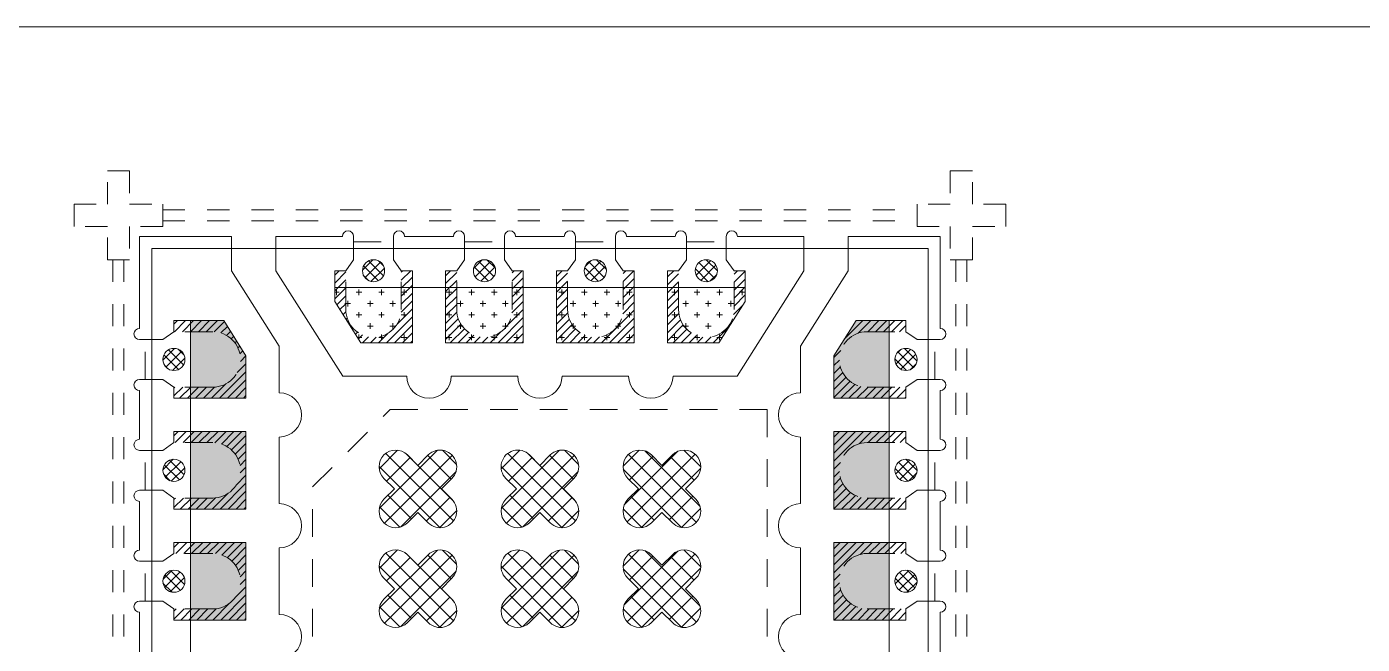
# Model space of a CAD drawing. Header units: millimetres. Extents: x 4471 to 10624, y 832 to 10725.
# Drawn here: x 4741.07 to 4747.09, y 1772.93 to 1775.71 of the extents above; entities that cross this region are included whole.
import ezdxf

# ---------------------------------------------------------------- set-up
doc = ezdxf.new("R2010")
doc.units = ezdxf.units.MM
doc.linetypes.add('HIDDEN', pattern=[0.375, 0.25, -0.125])
for name, color, linetype in [('1', 7, 'Continuous'), ('1D', 4, 'Continuous'), ('BOT', 4, 'Continuous'), ('ETCH', 4, 'Continuous'), ('HALF ETCH ON TOP SIDE', 6, 'Continuous'), ('PKG', 2, 'Continuous'), ('PLATING', 3, 'Continuous')]:
    doc.layers.add(name, color=color, linetype=linetype)
pattern_1 = [(45, (4422.108332, 1757.344871), (-0.0179605122, 0.0179605122), [])]
pattern_2 = [(0, (4422.10833, 1757.34487), (0.0508, 0.0508), [0.0254, -0.0762]), (90, (4422.12103, 1757.33217), (-0.0508, 0.0508), [0.0254, -0.0762])]
pattern_3 = [(45, (-21189.072464, -2534.55335), (-0.0449012806, 0.0449012806), []), (135, (-21189.072464, -2534.55335), (-0.0449012806, -0.0449012806), [])]
pattern_4 = [(45, (-21189.072464, -2535.00335), (-0.0449012806, 0.0449012806), []), (135, (-21189.072464, -2535.00335), (-0.0449012806, -0.0449012806), [])]

msp = doc.modelspace()

# ---------------------------------------------------------------- hatches: boundary and pattern name
at = {"layer": 'ETCH', "lineweight": 0}
h = msp.add_hatch(dxfattribs=at)
h.set_pattern_fill('ANSI31', color=256, scale=0.008, angle=360, style=0)
h.set_pattern_definition(pattern_1)
h.paths.add_polyline_path([(4742.4582, 1774.4744), (4742.4582, 1774.6125), (4742.5082, 1774.6125), (4742.5082, 1774.4375, 1), (4742.7582, 1774.4375), (4742.7582, 1774.6125), (4742.8082, 1774.6125), (4742.8082, 1774.2875), (4742.5765, 1774.2875)])
h.paths.add_polyline_path([(4742.9582, 1774.6125), (4742.9582, 1774.2875), (4743.3082, 1774.2875), (4743.3082, 1774.6125), (4743.2582, 1774.6125), (4743.2582, 1774.4375, -1), (4743.0082, 1774.4375), (4743.0082, 1774.6125)])
h.paths.add_polyline_path([(4743.9582, 1774.6125), (4743.9582, 1774.2875), (4744.1898, 1774.2875), (4744.3082, 1774.4744), (4744.3082, 1774.6125), (4744.2582, 1774.6125), (4744.2582, 1774.4375, -1), (4744.0082, 1774.4375), (4744.0082, 1774.6125)])
h.paths.add_polyline_path([(4743.4582, 1774.6125), (4743.4582, 1774.2875), (4743.8082, 1774.2875), (4743.8082, 1774.6125), (4743.7582, 1774.6125), (4743.7582, 1774.4375, -1), (4743.5082, 1774.4375), (4743.5082, 1774.6125)])
h = msp.add_hatch(dxfattribs=at)
h.set_pattern_fill('ANSI31', color=256, scale=0.008, style=0)
h.set_pattern_definition(pattern_1)
h.paths.add_polyline_path([(4741.7332, 1773.5375), (4742.0582, 1773.5375), (4742.0582, 1773.8875), (4741.7332, 1773.8875), (4741.7332, 1773.8375), (4741.9082, 1773.8375, -1), (4741.9082, 1773.5875), (4741.7332, 1773.5875)])
h.paths.add_polyline_path([(4741.7332, 1773.0375), (4742.0582, 1773.0375), (4742.0582, 1773.3875), (4741.7332, 1773.3875), (4741.7332, 1773.3375), (4741.9082, 1773.3375, -1), (4741.9082, 1773.0875), (4741.7332, 1773.0875)])
h.paths.add_polyline_path([(4741.7332, 1771.5375), (4742.0582, 1771.5375), (4742.0582, 1771.8875), (4741.7332, 1771.8875), (4741.7332, 1771.8375), (4741.9082, 1771.8375, -1), (4741.9082, 1771.5875), (4741.7332, 1771.5875)])
h.paths.add_polyline_path([(4741.7332, 1772.5375), (4742.0582, 1772.5375), (4742.0582, 1772.8875), (4741.7332, 1772.8875), (4741.7332, 1772.8375), (4741.9082, 1772.8375, -1), (4741.9082, 1772.5875), (4741.7332, 1772.5875)])
h.paths.add_polyline_path([(4741.7332, 1771.0375), (4742.0582, 1771.0375), (4742.0582, 1771.3875), (4741.7332, 1771.3875), (4741.7332, 1771.3375), (4741.9082, 1771.3375, -1), (4741.9082, 1771.0875), (4741.7332, 1771.0875)])
h.paths.add_polyline_path([(4741.7332, 1770.5375), (4742.0582, 1770.5375), (4742.0582, 1770.8875), (4741.7332, 1770.8875), (4741.7332, 1770.8375), (4741.9082, 1770.8375, -1), (4741.9082, 1770.5875), (4741.7332, 1770.5875)])
h.paths.add_polyline_path([(4741.7332, 1769.5375), (4742.0582, 1769.5375), (4742.0582, 1769.8875), (4741.7332, 1769.8875), (4741.7332, 1769.8375), (4741.9082, 1769.8375, -1), (4741.9082, 1769.5875), (4741.7332, 1769.5875)])
h.paths.add_polyline_path([(4741.7332, 1774.3875), (4741.7332, 1774.3375), (4741.9082, 1774.3375, -1), (4741.9082, 1774.0875), (4741.7332, 1774.0875), (4741.7332, 1774.0375), (4742.0582, 1774.0375), (4742.0582, 1774.2295), (4741.9581, 1774.3875)])
h.paths.add_polyline_path([(4741.7332, 1772.0375), (4742.0582, 1772.0375), (4742.0582, 1772.3875), (4741.7332, 1772.3875), (4741.7332, 1772.3375), (4741.9082, 1772.3375, -1), (4741.9082, 1772.0875), (4741.7332, 1772.0875)])
h.paths.add_polyline_path([(4741.7332, 1768.8875), (4741.7332, 1768.8375), (4741.9082, 1768.8375, -1), (4741.9082, 1768.5875), (4741.7332, 1768.5875), (4741.7332, 1768.5375), (4742.0582, 1768.5375), (4742.0582, 1768.8875)])
h.paths.add_polyline_path([(4741.7332, 1770.0375), (4742.0582, 1770.0375), (4742.0582, 1770.3875), (4741.7332, 1770.3875), (4741.7332, 1770.3375), (4741.9082, 1770.3375, -1), (4741.9082, 1770.0875), (4741.7332, 1770.0875)])
h.paths.add_polyline_path([(4741.7332, 1769.3875), (4741.7332, 1769.3375), (4741.9082, 1769.3375, -1), (4741.9082, 1769.0875), (4741.7332, 1769.0875), (4741.7332, 1769.0375), (4742.0582, 1769.0375), (4742.0582, 1769.3875)])
h.paths.add_polyline_path([(4741.7332, 1768.0375), (4742.0582, 1768.0375), (4742.0582, 1768.3875), (4741.7332, 1768.3875), (4741.7332, 1768.3375), (4741.9082, 1768.3375, -1), (4741.9082, 1768.0875), (4741.7332, 1768.0875)])
h.paths.add_polyline_path([(4741.7332, 1767.5375), (4742.0582, 1767.5375), (4742.0582, 1767.8875), (4741.7332, 1767.8875), (4741.7332, 1767.8375), (4741.9082, 1767.8375, -1), (4741.9082, 1767.5875), (4741.7332, 1767.5875)])
h.paths.add_polyline_path([(4741.7332, 1766.5375), (4742.0582, 1766.5375), (4742.0582, 1766.8875), (4741.7332, 1766.8875), (4741.7332, 1766.8375), (4741.9082, 1766.8375, -1), (4741.9082, 1766.5875), (4741.7332, 1766.5875)])
h.paths.add_polyline_path([(4741.7332, 1767.0375), (4742.0582, 1767.0375), (4742.0582, 1767.3875), (4741.7332, 1767.3875), (4741.7332, 1767.3375), (4741.9082, 1767.3375, -1), (4741.9082, 1767.0875), (4741.7332, 1767.0875)])
h.paths.add_polyline_path([(4741.9082, 1766.3375, -1), (4741.9082, 1766.0875), (4741.7332, 1766.0875), (4741.7332, 1766.0375), (4741.9581, 1766.0375), (4742.0582, 1766.1955), (4742.0582, 1766.3875), (4741.7332, 1766.3875), (4741.7332, 1766.3375)])
h = msp.add_hatch(dxfattribs=at)
h.set_pattern_fill('ANSI31', color=256, scale=0.008, style=0)
h.set_pattern_definition(pattern_1)
h.paths.add_polyline_path([(4741.7332, 1766.8875), (4742.0582, 1766.8875), (4742.0582, 1766.5375), (4741.7332, 1766.5375), (4741.7332, 1766.5875), (4741.9082, 1766.5875, 1), (4741.9082, 1766.8375), (4741.7332, 1766.8375)])
h.paths.add_polyline_path([(4741.7332, 1767.3875), (4742.0582, 1767.3875), (4742.0582, 1767.0375), (4741.7332, 1767.0375), (4741.7332, 1767.0875), (4741.9082, 1767.0875, 1), (4741.9082, 1767.3375), (4741.7332, 1767.3375)])
h.paths.add_polyline_path([(4741.7332, 1768.8875), (4742.0582, 1768.8875), (4742.0582, 1768.5375), (4741.7332, 1768.5375), (4741.7332, 1768.5875), (4741.9082, 1768.5875, 1), (4741.9082, 1768.8375), (4741.7332, 1768.8375)])
h.paths.add_polyline_path([(4741.7332, 1767.8875), (4742.0582, 1767.8875), (4742.0582, 1767.5375), (4741.7332, 1767.5375), (4741.7332, 1767.5875), (4741.9082, 1767.5875, 1), (4741.9082, 1767.8375), (4741.7332, 1767.8375)])
h.paths.add_polyline_path([(4741.7332, 1769.3875), (4742.0582, 1769.3875), (4742.0582, 1769.0375), (4741.7332, 1769.0375), (4741.7332, 1769.0875), (4741.9082, 1769.0875, 1), (4741.9082, 1769.3375), (4741.7332, 1769.3375)])
h.paths.add_polyline_path([(4741.7332, 1769.8875), (4742.0582, 1769.8875), (4742.0582, 1769.5375), (4741.7332, 1769.5375), (4741.7332, 1769.5875), (4741.9082, 1769.5875, 1), (4741.9082, 1769.8375), (4741.7332, 1769.8375)])
h.paths.add_polyline_path([(4741.7332, 1770.8875), (4742.0582, 1770.8875), (4742.0582, 1770.5375), (4741.7332, 1770.5375), (4741.7332, 1770.5875), (4741.9082, 1770.5875, 1), (4741.9082, 1770.8375), (4741.7332, 1770.8375)])
h.paths.add_polyline_path([(4741.7332, 1766.0375), (4741.7332, 1766.0875), (4741.9082, 1766.0875, 1), (4741.9082, 1766.3375), (4741.7332, 1766.3375), (4741.7332, 1766.3875), (4742.0582, 1766.3875), (4742.0582, 1766.1955), (4741.9581, 1766.0375)])
h.paths.add_polyline_path([(4741.7332, 1768.3875), (4742.0582, 1768.3875), (4742.0582, 1768.0375), (4741.7332, 1768.0375), (4741.7332, 1768.0875), (4741.9082, 1768.0875, 1), (4741.9082, 1768.3375), (4741.7332, 1768.3375)])
h.paths.add_polyline_path([(4741.7332, 1771.5375), (4741.7332, 1771.5875), (4741.9082, 1771.5875, 1), (4741.9082, 1771.8375), (4741.7332, 1771.8375), (4741.7332, 1771.8875), (4742.0582, 1771.8875), (4742.0582, 1771.5375)])
h.paths.add_polyline_path([(4741.7332, 1770.3875), (4742.0582, 1770.3875), (4742.0582, 1770.0375), (4741.7332, 1770.0375), (4741.7332, 1770.0875), (4741.9082, 1770.0875, 1), (4741.9082, 1770.3375), (4741.7332, 1770.3375)])
h.paths.add_polyline_path([(4741.7332, 1771.0375), (4741.7332, 1771.0875), (4741.9082, 1771.0875, 1), (4741.9082, 1771.3375), (4741.7332, 1771.3375), (4741.7332, 1771.3875), (4742.0582, 1771.3875), (4742.0582, 1771.0375)])
h.paths.add_polyline_path([(4741.7332, 1772.3875), (4742.0582, 1772.3875), (4742.0582, 1772.0375), (4741.7332, 1772.0375), (4741.7332, 1772.0875), (4741.9082, 1772.0875, 1), (4741.9082, 1772.3375), (4741.7332, 1772.3375)])
h.paths.add_polyline_path([(4741.7332, 1772.8875), (4742.0582, 1772.8875), (4742.0582, 1772.5375), (4741.7332, 1772.5375), (4741.7332, 1772.5875), (4741.9082, 1772.5875, 1), (4741.9082, 1772.8375), (4741.7332, 1772.8375)])
h.paths.add_polyline_path([(4741.7332, 1773.8875), (4742.0582, 1773.8875), (4742.0582, 1773.5375), (4741.7332, 1773.5375), (4741.7332, 1773.5875), (4741.9082, 1773.5875, 1), (4741.9082, 1773.8375), (4741.7332, 1773.8375)])
h.paths.add_polyline_path([(4741.7332, 1773.3875), (4742.0582, 1773.3875), (4742.0582, 1773.0375), (4741.7332, 1773.0375), (4741.7332, 1773.0875), (4741.9082, 1773.0875, 1), (4741.9082, 1773.3375), (4741.7332, 1773.3375)])
h.paths.add_polyline_path([(4741.9082, 1774.0875, 1), (4741.9082, 1774.3375), (4741.7332, 1774.3375), (4741.7332, 1774.3875), (4741.9581, 1774.3875), (4742.0582, 1774.2295), (4742.0582, 1774.0375), (4741.7332, 1774.0375), (4741.7332, 1774.0875)])
h = msp.add_hatch(dxfattribs=at)
h.set_pattern_fill('ANSI31', color=256, scale=0.008, angle=180, style=0)
h.set_pattern_definition(pattern_1)
h.paths.add_polyline_path([(4745.0332, 1773.5375), (4744.7082, 1773.5375), (4744.7082, 1773.8875), (4745.0332, 1773.8875), (4745.0332, 1773.8375), (4744.8582, 1773.8375, 1), (4744.8582, 1773.5875), (4745.0332, 1773.5875)])
h.paths.add_polyline_path([(4745.0332, 1773.0375), (4744.7082, 1773.0375), (4744.7082, 1773.3875), (4745.0332, 1773.3875), (4745.0332, 1773.3375), (4744.8582, 1773.3375, 1), (4744.8582, 1773.0875), (4745.0332, 1773.0875)])
h.paths.add_polyline_path([(4745.0332, 1771.5375), (4744.7082, 1771.5375), (4744.7082, 1771.8875), (4745.0332, 1771.8875), (4745.0332, 1771.8375), (4744.8582, 1771.8375, 1), (4744.8582, 1771.5875), (4745.0332, 1771.5875)])
h.paths.add_polyline_path([(4745.0332, 1772.5375), (4744.7082, 1772.5375), (4744.7082, 1772.8875), (4745.0332, 1772.8875), (4745.0332, 1772.8375), (4744.8582, 1772.8375, 1), (4744.8582, 1772.5875), (4745.0332, 1772.5875)])
h.paths.add_polyline_path([(4745.0332, 1771.0375), (4744.7082, 1771.0375), (4744.7082, 1771.3875), (4745.0332, 1771.3875), (4745.0332, 1771.3375), (4744.8582, 1771.3375, 1), (4744.8582, 1771.0875), (4745.0332, 1771.0875)])
h.paths.add_polyline_path([(4745.0332, 1770.5375), (4744.7082, 1770.5375), (4744.7082, 1770.8875), (4745.0332, 1770.8875), (4745.0332, 1770.8375), (4744.8582, 1770.8375, 1), (4744.8582, 1770.5875), (4745.0332, 1770.5875)])
h.paths.add_polyline_path([(4745.0332, 1769.5375), (4744.7082, 1769.5375), (4744.7082, 1769.8875), (4745.0332, 1769.8875), (4745.0332, 1769.8375), (4744.8582, 1769.8375, 1), (4744.8582, 1769.5875), (4745.0332, 1769.5875)])
h.paths.add_polyline_path([(4745.0332, 1774.3875), (4745.0332, 1774.3375), (4744.8582, 1774.3375, 1), (4744.8582, 1774.0875), (4745.0332, 1774.0875), (4745.0332, 1774.0375), (4744.7082, 1774.0375), (4744.7082, 1774.2295), (4744.8082, 1774.3875)])
h.paths.add_polyline_path([(4745.0332, 1772.0375), (4744.7082, 1772.0375), (4744.7082, 1772.3875), (4745.0332, 1772.3875), (4745.0332, 1772.3375), (4744.8582, 1772.3375, 1), (4744.8582, 1772.0875), (4745.0332, 1772.0875)])
h.paths.add_polyline_path([(4745.0332, 1768.8875), (4745.0332, 1768.8375), (4744.8582, 1768.8375, 1), (4744.8582, 1768.5875), (4745.0332, 1768.5875), (4745.0332, 1768.5375), (4744.7082, 1768.5375), (4744.7082, 1768.8875)])
h.paths.add_polyline_path([(4745.0332, 1770.0375), (4744.7082, 1770.0375), (4744.7082, 1770.3875), (4745.0332, 1770.3875), (4745.0332, 1770.3375), (4744.8582, 1770.3375, 1), (4744.8582, 1770.0875), (4745.0332, 1770.0875)])
h.paths.add_polyline_path([(4745.0332, 1769.3875), (4745.0332, 1769.3375), (4744.8582, 1769.3375, 1), (4744.8582, 1769.0875), (4745.0332, 1769.0875), (4745.0332, 1769.0375), (4744.7082, 1769.0375), (4744.7082, 1769.3875)])
h.paths.add_polyline_path([(4745.0332, 1768.0375), (4744.7082, 1768.0375), (4744.7082, 1768.3875), (4745.0332, 1768.3875), (4745.0332, 1768.3375), (4744.8582, 1768.3375, 1), (4744.8582, 1768.0875), (4745.0332, 1768.0875)])
h.paths.add_polyline_path([(4745.0332, 1767.5375), (4744.7082, 1767.5375), (4744.7082, 1767.8875), (4745.0332, 1767.8875), (4745.0332, 1767.8375), (4744.8582, 1767.8375, 1), (4744.8582, 1767.5875), (4745.0332, 1767.5875)])
h.paths.add_polyline_path([(4745.0332, 1766.5375), (4744.7082, 1766.5375), (4744.7082, 1766.8875), (4745.0332, 1766.8875), (4745.0332, 1766.8375), (4744.8582, 1766.8375, 1), (4744.8582, 1766.5875), (4745.0332, 1766.5875)])
h.paths.add_polyline_path([(4745.0332, 1767.0375), (4744.7082, 1767.0375), (4744.7082, 1767.3875), (4745.0332, 1767.3875), (4745.0332, 1767.3375), (4744.8582, 1767.3375, 1), (4744.8582, 1767.0875), (4745.0332, 1767.0875)])
h.paths.add_polyline_path([(4744.8582, 1766.3375, 1), (4744.8582, 1766.0875), (4745.0332, 1766.0875), (4745.0332, 1766.0375), (4744.8082, 1766.0375), (4744.7082, 1766.1955), (4744.7082, 1766.3875), (4745.0332, 1766.3875), (4745.0332, 1766.3375)])
h = msp.add_hatch(dxfattribs=at)
h.set_pattern_fill('ANSI31', color=256, scale=0.008, angle=180, style=0)
h.set_pattern_definition(pattern_1)
h.paths.add_polyline_path([(4745.0332, 1766.8875), (4744.7082, 1766.8875), (4744.7082, 1766.5375), (4745.0332, 1766.5375), (4745.0332, 1766.5875), (4744.8582, 1766.5875, -1), (4744.8582, 1766.8375), (4745.0332, 1766.8375)])
h.paths.add_polyline_path([(4745.0332, 1767.3875), (4744.7082, 1767.3875), (4744.7082, 1767.0375), (4745.0332, 1767.0375), (4745.0332, 1767.0875), (4744.8582, 1767.0875, -1), (4744.8582, 1767.3375), (4745.0332, 1767.3375)])
h.paths.add_polyline_path([(4745.0332, 1768.8875), (4744.7082, 1768.8875), (4744.7082, 1768.5375), (4745.0332, 1768.5375), (4745.0332, 1768.5875), (4744.8582, 1768.5875, -1), (4744.8582, 1768.8375), (4745.0332, 1768.8375)])
h.paths.add_polyline_path([(4745.0332, 1767.8875), (4744.7082, 1767.8875), (4744.7082, 1767.5375), (4745.0332, 1767.5375), (4745.0332, 1767.5875), (4744.8582, 1767.5875, -1), (4744.8582, 1767.8375), (4745.0332, 1767.8375)])
h.paths.add_polyline_path([(4745.0332, 1769.3875), (4744.7082, 1769.3875), (4744.7082, 1769.0375), (4745.0332, 1769.0375), (4745.0332, 1769.0875), (4744.8582, 1769.0875, -1), (4744.8582, 1769.3375), (4745.0332, 1769.3375)])
h.paths.add_polyline_path([(4745.0332, 1769.8875), (4744.7082, 1769.8875), (4744.7082, 1769.5375), (4745.0332, 1769.5375), (4745.0332, 1769.5875), (4744.8582, 1769.5875, -1), (4744.8582, 1769.8375), (4745.0332, 1769.8375)])
h.paths.add_polyline_path([(4745.0332, 1770.8875), (4744.7082, 1770.8875), (4744.7082, 1770.5375), (4745.0332, 1770.5375), (4745.0332, 1770.5875), (4744.8582, 1770.5875, -1), (4744.8582, 1770.8375), (4745.0332, 1770.8375)])
h.paths.add_polyline_path([(4745.0332, 1766.0375), (4745.0332, 1766.0875), (4744.8582, 1766.0875, -1), (4744.8582, 1766.3375), (4745.0332, 1766.3375), (4745.0332, 1766.3875), (4744.7082, 1766.3875), (4744.7082, 1766.1955), (4744.8082, 1766.0375)])
h.paths.add_polyline_path([(4745.0332, 1768.3875), (4744.7082, 1768.3875), (4744.7082, 1768.0375), (4745.0332, 1768.0375), (4745.0332, 1768.0875), (4744.8582, 1768.0875, -1), (4744.8582, 1768.3375), (4745.0332, 1768.3375)])
h.paths.add_polyline_path([(4745.0332, 1771.5375), (4745.0332, 1771.5875), (4744.8582, 1771.5875, -1), (4744.8582, 1771.8375), (4745.0332, 1771.8375), (4745.0332, 1771.8875), (4744.7082, 1771.8875), (4744.7082, 1771.5375)])
h.paths.add_polyline_path([(4745.0332, 1770.3875), (4744.7082, 1770.3875), (4744.7082, 1770.0375), (4745.0332, 1770.0375), (4745.0332, 1770.0875), (4744.8582, 1770.0875, -1), (4744.8582, 1770.3375), (4745.0332, 1770.3375)])
h.paths.add_polyline_path([(4745.0332, 1771.0375), (4745.0332, 1771.0875), (4744.8582, 1771.0875, -1), (4744.8582, 1771.3375), (4745.0332, 1771.3375), (4745.0332, 1771.3875), (4744.7082, 1771.3875), (4744.7082, 1771.0375)])
h.paths.add_polyline_path([(4745.0332, 1772.3875), (4744.7082, 1772.3875), (4744.7082, 1772.0375), (4745.0332, 1772.0375), (4745.0332, 1772.0875), (4744.8582, 1772.0875, -1), (4744.8582, 1772.3375), (4745.0332, 1772.3375)])
h.paths.add_polyline_path([(4745.0332, 1772.8875), (4744.7082, 1772.8875), (4744.7082, 1772.5375), (4745.0332, 1772.5375), (4745.0332, 1772.5875), (4744.8582, 1772.5875, -1), (4744.8582, 1772.8375), (4745.0332, 1772.8375)])
h.paths.add_polyline_path([(4745.0332, 1773.8875), (4744.7082, 1773.8875), (4744.7082, 1773.5375), (4745.0332, 1773.5375), (4745.0332, 1773.5875), (4744.8582, 1773.5875, -1), (4744.8582, 1773.8375), (4745.0332, 1773.8375)])
h.paths.add_polyline_path([(4745.0332, 1773.3875), (4744.7082, 1773.3875), (4744.7082, 1773.0375), (4745.0332, 1773.0375), (4745.0332, 1773.0875), (4744.8582, 1773.0875, -1), (4744.8582, 1773.3375), (4745.0332, 1773.3375)])
h.paths.add_polyline_path([(4744.8582, 1774.0875, -1), (4744.8582, 1774.3375), (4745.0332, 1774.3375), (4745.0332, 1774.3875), (4744.8082, 1774.3875), (4744.7082, 1774.2295), (4744.7082, 1774.0375), (4745.0332, 1774.0375), (4745.0332, 1774.0875)])
at = {"layer": 'HALF ETCH ON TOP SIDE', "linetype": 'ByBlock', "lineweight": 0}
h = msp.add_hatch(dxfattribs=at)
h.set_pattern_fill('ANSI37', color=256, scale=0.01)
h.set_pattern_definition([(45, (4621.429376, 1769.75582), (-0.02245064, 0.02245064), []), (135, (4621.429376, 1769.75582), (-0.02245064, -0.02245064), [])])
h.paths.add_polyline_path([(4742.6832, 1765.8125, 1), (4742.5832, 1765.8125, 1)])
h.paths.add_polyline_path([(4745.0832, 1766.2125, 1), (4744.9832, 1766.2125, 1)])
h.paths.add_polyline_path([(4745.0832, 1766.7125, 1), (4744.9832, 1766.7125, 1)])
h.paths.add_polyline_path([(4745.0832, 1767.2125, 1), (4744.9832, 1767.2125, 1)])
h.paths.add_polyline_path([(4745.0832, 1767.7125, 1), (4744.9832, 1767.7125, 1)])
h.paths.add_polyline_path([(4745.0832, 1768.2125, 1), (4744.9832, 1768.2125, 1)])
h.paths.add_polyline_path([(4745.0832, 1768.7125, 1), (4744.9832, 1768.7125, 1)])
h.paths.add_polyline_path([(4745.0832, 1769.2125, 1), (4744.9832, 1769.2125, 1)])
h.paths.add_polyline_path([(4745.0832, 1769.7125, 1), (4744.9832, 1769.7125, 1)])
h.paths.add_polyline_path([(4745.0832, 1770.2125, 1), (4744.9832, 1770.2125, 1)])
h.paths.add_polyline_path([(4745.0832, 1770.7125, 1), (4744.9832, 1770.7125, 1)])
h.paths.add_polyline_path([(4745.0832, 1771.2125, 1), (4744.9832, 1771.2125, 1)])
h.paths.add_polyline_path([(4741.7832, 1771.2125, 1), (4741.6832, 1771.2125, 1)])
h.paths.add_polyline_path([(4741.7832, 1770.7125, 1), (4741.6832, 1770.7125, 1)])
h.paths.add_polyline_path([(4741.7832, 1770.2125, 1), (4741.6832, 1770.2125, 1)])
h.paths.add_polyline_path([(4745.0832, 1771.7125, 1), (4744.9832, 1771.7125, 1)])
h.paths.add_polyline_path([(4745.0832, 1772.2125, 1), (4744.9832, 1772.2125, 1)])
h.paths.add_polyline_path([(4745.0832, 1772.7125, 1), (4744.9832, 1772.7125, 1)])
h.paths.add_polyline_path([(4745.0832, 1773.2125, 1), (4744.9832, 1773.2125, 1)])
h.paths.add_polyline_path([(4745.0832, 1773.7125, 1), (4744.9832, 1773.7125, 1)])
h.paths.add_polyline_path([(4741.7832, 1773.2125, 1), (4741.6832, 1773.2125, 1)])
h.paths.add_polyline_path([(4741.7832, 1772.7125, 1), (4741.6832, 1772.7125, 1)])
h.paths.add_polyline_path([(4741.7832, 1772.2125, 1), (4741.6832, 1772.2125, 1)])
h.paths.add_polyline_path([(4741.7832, 1771.7125, 1), (4741.6832, 1771.7125, 1)])
h.paths.add_polyline_path([(4741.7832, 1769.7125, 1), (4741.6832, 1769.7125, 1)])
h.paths.add_polyline_path([(4741.7832, 1769.2125, 1), (4741.6832, 1769.2125, 1)])
h.paths.add_polyline_path([(4743.1832, 1765.8125, 1), (4743.0832, 1765.8125, 1)])
h.paths.add_polyline_path([(4743.6832, 1765.8125, 1), (4743.5832, 1765.8125, 1)])
h.paths.add_polyline_path([(4744.1832, 1765.8125, 1), (4744.0832, 1765.8125, 1)])
h.paths.add_polyline_path([(4745.0832, 1774.2125, 1), (4744.9832, 1774.2125, 1)])
h.paths.add_polyline_path([(4743.6832, 1774.6125, 1), (4743.5832, 1774.6125, 1)])
h.paths.add_polyline_path([(4743.1832, 1774.6125, 1), (4743.0832, 1774.6125, 1)])
h.paths.add_polyline_path([(4742.6832, 1774.6125, 1), (4742.5832, 1774.6125, 1)])
h.paths.add_polyline_path([(4744.1832, 1774.6125, 1), (4744.0832, 1774.6125, 1)])
h.paths.add_polyline_path([(4741.7832, 1773.7125, 1), (4741.6832, 1773.7125, 1)])
h.paths.add_polyline_path([(4741.7832, 1768.7125, 1), (4741.6832, 1768.7125, 1)])
h.paths.add_polyline_path([(4741.7832, 1767.7125, 1), (4741.6832, 1767.7125, 1)])
h.paths.add_polyline_path([(4741.7832, 1768.2125, 1), (4741.6832, 1768.2125, 1)])
h.paths.add_polyline_path([(4741.7832, 1766.7125, 1), (4741.6832, 1766.7125, 1)])
h.paths.add_polyline_path([(4741.7832, 1774.2125, 1), (4741.6832, 1774.2125, 1)])
h.paths.add_polyline_path([(4741.7832, 1767.2125, 1), (4741.6832, 1767.2125, 1)])
h.paths.add_polyline_path([(4741.7832, 1766.2125, 1), (4741.6832, 1766.2125, 1)])
at = {"layer": 'HALF ETCH ON TOP SIDE', "linetype": 'ByBlock', "lineweight": 0, "ltscale": 100}
h = msp.add_hatch(dxfattribs=at)
h.set_pattern_fill('ANSI37', color=256, scale=0.02)
h.set_pattern_definition([(45, (-21189.622464, -2534.55335), (-0.0449012806, 0.0449012806), []), (135, (-21189.622464, -2534.55335), (-0.0449012806, -0.0449012806), [])])
h.paths.add_polyline_path([(4742.9392, 1773.6287), (4742.9862, 1773.6757, 1), (4742.8801, 1773.7818), (4742.8332, 1773.7348), (4742.7862, 1773.7818, 1), (4742.6801, 1773.6757), (4742.7271, 1773.6287), (4742.6801, 1773.5818, 1), (4742.7862, 1773.4757), (4742.8332, 1773.5227), (4742.8801, 1773.4757, 1), (4742.9862, 1773.5818)])
h = msp.add_hatch(dxfattribs=at)
h.set_pattern_fill('ANSI37', color=256, scale=0.02)
h.set_pattern_definition(pattern_3)
h.paths.add_polyline_path([(4743.4892, 1773.6287), (4743.5362, 1773.6757, 1), (4743.4301, 1773.7818), (4743.3832, 1773.7348), (4743.3362, 1773.7818, 1), (4743.2301, 1773.6757), (4743.2771, 1773.6287), (4743.2301, 1773.5818, 1), (4743.3362, 1773.4757), (4743.3832, 1773.5227), (4743.4301, 1773.4757, 1), (4743.5362, 1773.5818)])
h = msp.add_hatch(dxfattribs=at)
h.set_pattern_fill('ANSI37', color=256, scale=0.02)
h.set_pattern_definition(pattern_3)
h.paths.add_polyline_path([(4744.0392, 1773.6287), (4744.0862, 1773.6757, 1), (4743.9801, 1773.7818), (4743.9332, 1773.7348), (4743.8862, 1773.7818, 1), (4743.7801, 1773.6757), (4743.8271, 1773.6287), (4743.7801, 1773.5818, 1), (4743.8862, 1773.4757), (4743.9332, 1773.5227), (4743.9801, 1773.4757, 1), (4744.0862, 1773.5818)])
h = msp.add_hatch(dxfattribs=at)
h.set_pattern_fill('ANSI37', color=256, scale=0.02)
h.set_pattern_definition([(45, (-21189.622464, -2535.00335), (-0.0449012806, 0.0449012806), []), (135, (-21189.622464, -2535.00335), (-0.0449012806, -0.0449012806), [])])
h.paths.add_polyline_path([(4742.9392, 1773.1787), (4742.9862, 1773.2257, 1), (4742.8801, 1773.3318), (4742.8332, 1773.2848), (4742.7862, 1773.3318, 1), (4742.6801, 1773.2257), (4742.7271, 1773.1787), (4742.6801, 1773.1318, 1), (4742.7862, 1773.0257), (4742.8332, 1773.0727), (4742.8801, 1773.0257, 1), (4742.9862, 1773.1318)])
h = msp.add_hatch(dxfattribs=at)
h.set_pattern_fill('ANSI37', color=256, scale=0.02)
h.set_pattern_definition(pattern_4)
h.paths.add_polyline_path([(4743.4892, 1773.1787), (4743.5362, 1773.2257, 1), (4743.4301, 1773.3318), (4743.3832, 1773.2848), (4743.3362, 1773.3318, 1), (4743.2301, 1773.2257), (4743.2771, 1773.1787), (4743.2301, 1773.1318, 1), (4743.3362, 1773.0257), (4743.3832, 1773.0727), (4743.4301, 1773.0257, 1), (4743.5362, 1773.1318)])
h = msp.add_hatch(dxfattribs=at)
h.set_pattern_fill('ANSI37', color=256, scale=0.02)
h.set_pattern_definition(pattern_4)
h.paths.add_polyline_path([(4744.0392, 1773.1787), (4744.0862, 1773.2257, 1), (4743.9801, 1773.3318), (4743.9332, 1773.2848), (4743.8862, 1773.3318, 1), (4743.7801, 1773.2257), (4743.8271, 1773.1787), (4743.7801, 1773.1318, 1), (4743.8862, 1773.0257), (4743.9332, 1773.0727), (4743.9801, 1773.0257, 1), (4744.0862, 1773.1318)])
at = {"layer": 'PLATING', "lineweight": 0}
h = msp.add_hatch(dxfattribs=at)
h.set_pattern_fill('CROSS', color=256, scale=0.008, style=0)
h.set_pattern_definition(pattern_2)
h.paths.add_polyline_path([(4742.4582, 1774.4744), (4742.5765, 1774.2875), (4742.8082, 1774.2875), (4742.8082, 1774.5375), (4742.4582, 1774.5375)])
h.paths.add_polyline_path([(4742.9582, 1774.2875), (4743.3082, 1774.2875), (4743.3082, 1774.5375), (4742.9582, 1774.5375)])
h.paths.add_polyline_path([(4743.9582, 1774.2875), (4744.1898, 1774.2875), (4744.3082, 1774.4744), (4744.3082, 1774.5375), (4743.9582, 1774.5375)])
h.paths.add_polyline_path([(4743.4582, 1774.2875), (4743.8082, 1774.2875), (4743.8082, 1774.5375), (4743.4582, 1774.5375)])
h = msp.add_hatch(dxfattribs=at)
h.set_pattern_fill('CROSS', color=3, scale=0.008, style=0)
h.set_pattern_definition(pattern_2)
h.paths.add_polyline_path([(4741.8082, 1768.0375), (4742.0582, 1768.0375), (4742.0582, 1768.3875), (4741.8082, 1768.3875)])
h.paths.add_polyline_path([(4741.8082, 1770.5375), (4742.0582, 1770.5375), (4742.0582, 1770.8875), (4741.8082, 1770.8875)])
h.paths.add_polyline_path([(4741.8082, 1767.0375), (4742.0582, 1767.0375), (4742.0582, 1767.3875), (4741.8082, 1767.3875)])
h.paths.add_polyline_path([(4741.8082, 1773.0375), (4742.0582, 1773.0375), (4742.0582, 1773.3875), (4741.8082, 1773.3875)])
h.paths.add_polyline_path([(4741.8082, 1771.0375), (4742.0582, 1771.0375), (4742.0582, 1771.3875), (4741.8082, 1771.3875)])
h.paths.add_polyline_path([(4741.8082, 1772.5375), (4742.0582, 1772.5375), (4742.0582, 1772.8875), (4741.8082, 1772.8875)])
h.paths.add_polyline_path([(4741.8082, 1767.5375), (4742.0582, 1767.5375), (4742.0582, 1767.8875), (4741.8082, 1767.8875)])
h.paths.add_polyline_path([(4741.8082, 1774.0375), (4742.0582, 1774.0375), (4742.0582, 1774.2295), (4741.9581, 1774.3875), (4741.8082, 1774.3875)])
h.paths.add_polyline_path([(4741.8082, 1771.5375), (4742.0582, 1771.5375), (4742.0582, 1771.8875), (4741.8082, 1771.8875)])
h.paths.add_polyline_path([(4741.8082, 1766.0375), (4741.9581, 1766.0375), (4742.0582, 1766.1955), (4742.0582, 1766.3875), (4741.8082, 1766.3875)])
h.paths.add_polyline_path([(4741.8082, 1773.5375), (4742.0582, 1773.5375), (4742.0582, 1773.8875), (4741.8082, 1773.8875)])
h.paths.add_polyline_path([(4741.8082, 1772.0375), (4742.0582, 1772.0375), (4742.0582, 1772.3875), (4741.8082, 1772.3875)])
h.paths.add_polyline_path([(4741.8082, 1768.5375), (4742.0582, 1768.5375), (4742.0582, 1768.8875), (4741.8082, 1768.8875)])
h.paths.add_polyline_path([(4741.8082, 1769.0375), (4742.0582, 1769.0375), (4742.0582, 1769.3875), (4741.8082, 1769.3875)])
h.paths.add_polyline_path([(4741.8082, 1766.5375), (4742.0582, 1766.5375), (4742.0582, 1766.8875), (4741.8082, 1766.8875)])
h.paths.add_polyline_path([(4741.8082, 1770.0375), (4742.0582, 1770.0375), (4742.0582, 1770.3875), (4741.8082, 1770.3875)])
h.paths.add_polyline_path([(4741.8082, 1769.5375), (4742.0582, 1769.5375), (4742.0582, 1769.8875), (4741.8082, 1769.8875)])
h = msp.add_hatch(dxfattribs=at)
h.set_pattern_fill('CROSS', color=256, scale=0.008, angle=180, style=0)
h.set_pattern_definition([(180, (4422.10833, 1757.34487), (-0.0508, -0.0508), [0.0254, -0.0762]), (270, (4422.09563, 1757.35757), (0.0508, -0.0508), [0.0254, -0.0762])])
h.paths.add_polyline_path([(4744.9582, 1768.0375), (4744.7082, 1768.0375), (4744.7082, 1768.3875), (4744.9582, 1768.3875)])
h.paths.add_polyline_path([(4744.9582, 1770.5375), (4744.7082, 1770.5375), (4744.7082, 1770.8875), (4744.9582, 1770.8875)])
h.paths.add_polyline_path([(4744.9582, 1767.0375), (4744.7082, 1767.0375), (4744.7082, 1767.3875), (4744.9582, 1767.3875)])
h.paths.add_polyline_path([(4744.9582, 1773.0375), (4744.7082, 1773.0375), (4744.7082, 1773.3875), (4744.9582, 1773.3875)])
h.paths.add_polyline_path([(4744.9582, 1771.0375), (4744.7082, 1771.0375), (4744.7082, 1771.3875), (4744.9582, 1771.3875)])
h.paths.add_polyline_path([(4744.9582, 1772.5375), (4744.7082, 1772.5375), (4744.7082, 1772.8875), (4744.9582, 1772.8875)])
h.paths.add_polyline_path([(4744.9582, 1767.5375), (4744.7082, 1767.5375), (4744.7082, 1767.8875), (4744.9582, 1767.8875)])
h.paths.add_polyline_path([(4744.9582, 1774.0375), (4744.7082, 1774.0375), (4744.7082, 1774.2295), (4744.8082, 1774.3875), (4744.9582, 1774.3875)])
h.paths.add_polyline_path([(4744.9582, 1771.5375), (4744.7082, 1771.5375), (4744.7082, 1771.8875), (4744.9582, 1771.8875)])
h.paths.add_polyline_path([(4744.9582, 1766.0375), (4744.8082, 1766.0375), (4744.7082, 1766.1955), (4744.7082, 1766.3875), (4744.9582, 1766.3875)])
h.paths.add_polyline_path([(4744.9582, 1773.5375), (4744.7082, 1773.5375), (4744.7082, 1773.8875), (4744.9582, 1773.8875)])
h.paths.add_polyline_path([(4744.9582, 1772.0375), (4744.7082, 1772.0375), (4744.7082, 1772.3875), (4744.9582, 1772.3875)])
h.paths.add_polyline_path([(4744.9582, 1768.5375), (4744.7082, 1768.5375), (4744.7082, 1768.8875), (4744.9582, 1768.8875)])
h.paths.add_polyline_path([(4744.9582, 1769.0375), (4744.7082, 1769.0375), (4744.7082, 1769.3875), (4744.9582, 1769.3875)])
h.paths.add_polyline_path([(4744.9582, 1766.5375), (4744.7082, 1766.5375), (4744.7082, 1766.8875), (4744.9582, 1766.8875)])
h.paths.add_polyline_path([(4744.9582, 1770.0375), (4744.7082, 1770.0375), (4744.7082, 1770.3875), (4744.9582, 1770.3875)])
h.paths.add_polyline_path([(4744.9582, 1769.5375), (4744.7082, 1769.5375), (4744.7082, 1769.8875), (4744.9582, 1769.8875)])

# ---------------------------------------------------------------- linework, layer by layer
at = {"lineweight": 0}
for p, q in [((4741.5782, 1774.7675, 0.0291), (4741.9932, 1774.7675, 0.0291)), ((4741.9932, 1774.6125, 0.0291), (4741.9932, 1774.7675, 0.0291)), ((4742.1932, 1774.6125, 0.0291), (4742.1932, 1774.7675, 0.0291)), ((4742.5432, 1774.7675, 0.0291), (4742.5432, 1774.6625, 0.0291)), ((4742.7232, 1774.6625, 0.0291), (4742.7232, 1774.7675, 0.0291)), ((4743.0432, 1774.7675, 0.0291), (4743.0432, 1774.6625, 0.0291)), ((4743.2232, 1774.6625, 0.0291), (4743.2232, 1774.7675, 0.0291)), ((4743.5432, 1774.7675, 0.0291), (4743.5432, 1774.6625, 0.0291)), ((4743.7232, 1774.6625, 0.0291), (4743.7232, 1774.7675, 0.0291)), ((4744.0432, 1774.7675, 0.0291), (4744.0432, 1774.6625, 0.0291)), ((4744.2232, 1774.6625, 0.0291), (4744.2232, 1774.7675, 0.0291)), ((4744.5732, 1774.6125, 0.0291), (4744.5732, 1774.7675, 0.0291)), ((4744.7732, 1774.6125, 0.0291), (4744.7732, 1774.7675, 0.0291)), ((4744.7732, 1774.7675, 0.0291), (4745.1882, 1774.7675, 0.0291)), ((4742.5432, 1774.6625, 0.0291), (4742.5082, 1774.6125, 0.0291)), ((4742.7582, 1774.6125, 0.0291), (4742.7232, 1774.6625, 0.0291)), ((4743.0432, 1774.6625, 0.0291), (4743.0082, 1774.6125, 0.0291)), ((4743.2582, 1774.6125, 0.0291), (4743.2232, 1774.6625, 0.0291)), ((4743.5432, 1774.6625, 0.0291), (4743.5082, 1774.6125, 0.0291)), ((4743.7582, 1774.6125, 0.0291), (4743.7232, 1774.6625, 0.0291)), ((4744.0432, 1774.6625, 0.0291), (4744.0082, 1774.6125, 0.0291)), ((4744.2582, 1774.6125, 0.0291), (4744.2232, 1774.6625, 0.0291)), ((4741.9932, 1774.6125, 0.0291), (4742.2082, 1774.273, 0.0291)), ((4742.1932, 1774.6125, 0.0291), (4742.494, 1774.1375, 0.0291)), ((4742.4582, 1774.4744, 0.0291), (4742.4582, 1774.6125, 0.0291)), ((4742.4582, 1774.6125, 0.0291), (4742.5082, 1774.6125, 0.0291)), ((4742.7582, 1774.6125, 0.0291), (4742.8082, 1774.6125, 0.0291)), ((4742.8082, 1774.6125, 0.0291), (4742.8082, 1774.2875, 0.0291)), ((4743.0082, 1774.6125, 0.0291), (4742.9582, 1774.6125, 0.0291)), ((4742.9582, 1774.6125, 0.0291), (4742.9582, 1774.2875, 0.0291)), ((4743.3082, 1774.6125, 0.0291), (4743.2582, 1774.6125, 0.0291)), ((4743.3082, 1774.2875, 0.0291), (4743.3082, 1774.6125, 0.0291)), ((4743.5082, 1774.6125, 0.0291), (4743.4582, 1774.6125, 0.0291)), ((4743.4582, 1774.6125, 0.0291), (4743.4582, 1774.2875, 0.0291)), ((4743.8082, 1774.6125, 0.0291), (4743.7582, 1774.6125, 0.0291)), ((4743.8082, 1774.2875, 0.0291), (4743.8082, 1774.6125, 0.0291)), ((4744.0082, 1774.6125, 0.0291), (4743.9582, 1774.6125, 0.0291)), ((4743.9582, 1774.6125, 0.0291), (4743.9582, 1774.2875, 0.0291)), ((4744.3082, 1774.6125, 0.0291), (4744.2582, 1774.6125, 0.0291)), ((4744.5732, 1774.6125, 0.0291), (4744.2723, 1774.1375, 0.0291)), ((4744.3082, 1774.4744, 0.0291), (4744.3082, 1774.6125, 0.0291)), ((4744.7732, 1774.6125, 0.0291), (4744.5582, 1774.273, 0.0291)), ((4742.4582, 1774.4744, 0.0291), (4742.5765, 1774.2875, 0.0291)), ((4744.3082, 1774.4744, 0.0291), (4744.1898, 1774.2875, 0.0291)), ((4741.9581, 1774.3875, 0.0291), (4741.7332, 1774.3875, 0.0291)), ((4741.7332, 1774.3875, 0.0291), (4741.7332, 1774.3375, 0.0291)), ((4741.9581, 1774.3875, 0.0291), (4742.0582, 1774.2295, 0.0291)), ((4744.8082, 1774.3875, 0.0291), (4744.7082, 1774.2295, 0.0291)), ((4744.8082, 1774.3875, 0.0291), (4745.0332, 1774.3875, 0.0291)), ((4745.0332, 1774.3875, 0.0291), (4745.0332, 1774.3375, 0.0291)), ((4741.6832, 1774.3025, 0.0291), (4741.5782, 1774.3025, 0.0291)), ((4741.6832, 1774.3025, 0.0291), (4741.7332, 1774.3375, 0.0291)), ((4745.0832, 1774.3025, 0.0291), (4745.0332, 1774.3375, 0.0291)), ((4745.0832, 1774.3025, 0.0291), (4745.1882, 1774.3025, 0.0291)), ((4742.2082, 1774.0625, 0.0291), (4742.2082, 1774.273, 0.0291)), ((4742.8082, 1774.2875, 0.0291), (4742.5765, 1774.2875, 0.0291)), ((4742.9582, 1774.2875, 0.0291), (4743.3082, 1774.2875, 0.0291)), ((4743.4582, 1774.2875, 0.0291), (4743.8082, 1774.2875, 0.0291)), ((4743.9582, 1774.2875, 0.0291), (4744.1898, 1774.2875, 0.0291)), ((4744.5582, 1774.0625, 0.0291), (4744.5582, 1774.273, 0.0291)), ((4742.0582, 1774.0375, 0.0291), (4742.0582, 1774.2295, 0.0291)), ((4744.7082, 1774.0375, 0.0291), (4744.7082, 1774.2295, 0.0291)), ((4741.5782, 1774.1225, 0.0291), (4741.6832, 1774.1225, 0.0291)), ((4741.7332, 1774.0875, 0.0291), (4741.6832, 1774.1225, 0.0291)), ((4742.494, 1774.1375, 0.0291), (4742.7832, 1774.1375, 0.0291)), ((4742.9832, 1774.1375, 0.0291), (4743.2832, 1774.1375, 0.0291)), ((4742.9832, 1774.1375, 0.0291), (4743.2832, 1774.1375, 0.0291)), ((4743.4832, 1774.1375, 0.0291), (4743.7832, 1774.1375, 0.0291)), ((4743.4832, 1774.1375, 0.0291), (4743.7832, 1774.1375, 0.0291)), ((4743.9832, 1774.1375, 0.0291), (4744.2723, 1774.1375, 0.0291)), ((4745.0332, 1774.0875, 0.0291), (4745.0832, 1774.1225, 0.0291)), ((4745.1882, 1774.1225, 0.0291), (4745.0832, 1774.1225, 0.0291)), ((4741.7332, 1774.0875, 0.0291), (4741.7332, 1774.0375, 0.0291)), ((4745.0332, 1774.0875, 0.0291), (4745.0332, 1774.0375, 0.0291)), ((4741.7332, 1774.0375, 0.0291), (4742.0582, 1774.0375, 0.0291)), ((4745.0332, 1774.0375, 0.0291), (4744.7082, 1774.0375, 0.0291)), ((4742.0582, 1773.8875, 0.0291), (4741.7332, 1773.8875, 0.0291)), ((4741.7332, 1773.8875, 0.0291), (4741.7332, 1773.8375, 0.0291)), ((4742.0582, 1773.5375, 0.0291), (4742.0582, 1773.8875, 0.0291)), ((4744.7082, 1773.5375, 0.0291), (4744.7082, 1773.8875, 0.0291)), ((4744.7082, 1773.8875, 0.0291), (4745.0332, 1773.8875, 0.0291)), ((4745.0332, 1773.8875, 0.0291), (4745.0332, 1773.8375, 0.0291)), ((4741.6832, 1773.8025, 0.0291), (4741.7332, 1773.8375, 0.0291)), ((4742.2082, 1773.5625, 0.0291), (4742.2082, 1773.8625, 0.0291)), ((4744.5582, 1773.5625, 0.0291), (4744.5582, 1773.8625, 0.0291)), ((4745.0832, 1773.8025, 0.0291), (4745.0332, 1773.8375, 0.0291)), ((4741.6832, 1773.8025, 0.0291), (4741.5782, 1773.8025, 0.0291)), ((4745.0832, 1773.8025, 0.0291), (4745.1882, 1773.8025, 0.0291)), ((4741.5782, 1773.6225, 0.0291), (4741.6832, 1773.6225, 0.0291)), ((4741.7332, 1773.5875, 0.0291), (4741.6832, 1773.6225, 0.0291)), ((4741.7332, 1773.5875, 0.0291), (4741.7332, 1773.5375, 0.0291)), ((4745.0332, 1773.5875, 0.0291), (4745.0832, 1773.6225, 0.0291)), ((4745.0332, 1773.5875, 0.0291), (4745.0332, 1773.5375, 0.0291)), ((4745.1882, 1773.6225, 0.0291), (4745.0832, 1773.6225, 0.0291)), ((4741.7332, 1773.5375, 0.0291), (4742.0582, 1773.5375, 0.0291)), ((4745.0332, 1773.5375, 0.0291), (4744.7082, 1773.5375, 0.0291)), ((4742.0582, 1773.3875, 0.0291), (4741.7332, 1773.3875, 0.0291)), ((4741.7332, 1773.3875, 0.0291), (4741.7332, 1773.3375, 0.0291)), ((4742.0582, 1773.0375, 0.0291), (4742.0582, 1773.3875, 0.0291)), ((4744.7082, 1773.0375, 0.0291), (4744.7082, 1773.3875, 0.0291)), ((4744.7082, 1773.3875, 0.0291), (4745.0332, 1773.3875, 0.0291)), ((4745.0332, 1773.3875, 0.0291), (4745.0332, 1773.3375, 0.0291)), ((4741.6832, 1773.3025, 0.0291), (4741.7332, 1773.3375, 0.0291)), ((4742.2082, 1773.0625, 0.0291), (4742.2082, 1773.3625, 0.0291)), ((4744.5582, 1773.0625, 0.0291), (4744.5582, 1773.3625, 0.0291)), ((4745.0832, 1773.3025, 0.0291), (4745.0332, 1773.3375, 0.0291)), ((4741.6832, 1773.3025, 0.0291), (4741.5782, 1773.3025, 0.0291)), ((4745.0832, 1773.3025, 0.0291), (4745.1882, 1773.3025, 0.0291)), ((4741.5782, 1773.1225, 0.0291), (4741.6832, 1773.1225, 0.0291)), ((4741.7332, 1773.0875, 0.0291), (4741.6832, 1773.1225, 0.0291)), ((4741.7332, 1773.0875, 0.0291), (4741.7332, 1773.0375, 0.0291)), ((4745.0332, 1773.0875, 0.0291), (4745.0832, 1773.1225, 0.0291)), ((4745.0332, 1773.0875, 0.0291), (4745.0332, 1773.0375, 0.0291)), ((4745.1882, 1773.1225, 0.0291), (4745.0832, 1773.1225, 0.0291)), ((4741.7332, 1773.0375, 0.0291), (4742.0582, 1773.0375, 0.0291)), ((4745.0332, 1773.0375, 0.0291), (4744.7082, 1773.0375, 0.0291))]:
    msp.add_line(p, q, dxfattribs=at)
at = {"lineweight": 9}
msp.add_lwpolyline([(4471.197, 1775.7131), (4776.1374, 1775.7131), (4776.1374, 1526.9022), (4471.197, 1526.9022)], close=True, dxfattribs=at)
at = {"lineweight": 0, "elevation": 0.0291}
for points in [[(4742.1932, 1774.7675), (4742.4932, 1774.7675)], [(4742.7732, 1774.7675), (4742.9932, 1774.7675)], [(4743.2732, 1774.7675), (4743.4932, 1774.7675)], [(4743.7732, 1774.7675), (4743.9932, 1774.7675)], [(4744.2732, 1774.7675), (4744.5732, 1774.7675)]]:
    msp.add_lwpolyline(points, dxfattribs=at)
at = {"linetype": 'ByBlock', "lineweight": 0, "ltscale": 100, "elevation": 0.0291}
for points in [[(4742.9862, 1773.6757, 1), (4742.8801, 1773.7818), (4742.8332, 1773.7348), (4742.7862, 1773.7818, 1), (4742.6801, 1773.6757), (4742.7271, 1773.6287), (4742.6801, 1773.5818, 1), (4742.7862, 1773.4757), (4742.8332, 1773.5227), (4742.8801, 1773.4757, 1), (4742.9862, 1773.5818), (4742.9392, 1773.6287)], [(4743.5362, 1773.6757, 1), (4743.4301, 1773.7818), (4743.3832, 1773.7348), (4743.3362, 1773.7818, 1), (4743.2301, 1773.6757), (4743.2771, 1773.6287), (4743.2301, 1773.5818, 1), (4743.3362, 1773.4757), (4743.3832, 1773.5227), (4743.4301, 1773.4757, 1), (4743.5362, 1773.5818), (4743.4892, 1773.6287)], [(4744.0862, 1773.6757, 1), (4743.9801, 1773.7818), (4743.9332, 1773.7348), (4743.8862, 1773.7818, 1), (4743.7801, 1773.6757), (4743.8271, 1773.6287), (4743.7801, 1773.5818, 1), (4743.8862, 1773.4757), (4743.9332, 1773.5227), (4743.9801, 1773.4757, 1), (4744.0862, 1773.5818), (4744.0392, 1773.6287)], [(4742.9862, 1773.2257, 1), (4742.8801, 1773.3318), (4742.8332, 1773.2848), (4742.7862, 1773.3318, 1), (4742.6801, 1773.2257), (4742.7271, 1773.1787), (4742.6801, 1773.1318, 1), (4742.7862, 1773.0257), (4742.8332, 1773.0727), (4742.8801, 1773.0257, 1), (4742.9862, 1773.1318), (4742.9392, 1773.1787)], [(4743.5362, 1773.2257, 1), (4743.4301, 1773.3318), (4743.3832, 1773.2848), (4743.3362, 1773.3318, 1), (4743.2301, 1773.2257), (4743.2771, 1773.1787), (4743.2301, 1773.1318, 1), (4743.3362, 1773.0257), (4743.3832, 1773.0727), (4743.4301, 1773.0257, 1), (4743.5362, 1773.1318), (4743.4892, 1773.1787)], [(4744.0862, 1773.2257, 1), (4743.9801, 1773.3318), (4743.9332, 1773.2848), (4743.8862, 1773.3318, 1), (4743.7801, 1773.2257), (4743.8271, 1773.1787), (4743.7801, 1773.1318, 1), (4743.8862, 1773.0257), (4743.9332, 1773.0727), (4743.9801, 1773.0257, 1), (4744.0862, 1773.1318), (4744.0392, 1773.1787)]]:
    msp.add_lwpolyline(points, format="xyb", close=True, dxfattribs=at)
at = {"linetype": 'ByBlock', "lineweight": 0}
for centre in [(4742.6332, 1774.6125, 0.0291), (4743.1332, 1774.6125, 0.0291), (4743.6332, 1774.6125, 0.0291), (4744.1332, 1774.6125, 0.0291), (4741.7332, 1774.2125, 0.0291), (4745.0332, 1774.2125, 0.0291), (4741.7332, 1773.7125, 0.0291), (4745.0332, 1773.7125, 0.0291), (4741.7332, 1773.2125, 0.0291), (4745.0332, 1773.2125, 0.0291)]:
    msp.add_circle(centre, 0.05, dxfattribs=at)
at = {"lineweight": 0}
for centre, radius, start, end in [((4742.5182, 1774.7675, 0.0291), 0.025, 0, 180), ((4742.7482, 1774.7675, 0.0291), 0.025, 0, 180), ((4743.0182, 1774.7675, 0.0291), 0.025, 0, 180), ((4743.2482, 1774.7675, 0.0291), 0.025, 0, 180), ((4743.5182, 1774.7675, 0.0291), 0.025, 0, 180), ((4743.7482, 1774.7675, 0.0291), 0.025, 0, 180), ((4744.0182, 1774.7675, 0.0291), 0.025, 0, 180), ((4744.2482, 1774.7675, 0.0291), 0.025, 0, 180), ((4742.8832, 1774.1375, 0.0291), 0.1, 180, 0), ((4743.3832, 1774.1375, 0.0291), 0.1, 180, 0), ((4743.8832, 1774.1375, 0.0291), 0.1, 180, 0), ((4742.2082, 1773.9625, 0.0291), 0.1, 270, 90), ((4744.5582, 1773.9625, 0.0291), 0.1, 90, 270), ((4742.2082, 1773.4625, 0.0291), 0.1, 270, 90), ((4744.5582, 1773.4625, 0.0291), 0.1, 90, 270), ((4742.2082, 1772.9625, 0.0291), 0.1, 270, 90), ((4744.5582, 1772.9625, 0.0291), 0.1, 90, 270)]:
    msp.add_arc(centre, radius, start, end, dxfattribs=at)
at = {"layer": '1', "color": 0, "lineweight": 9}
for p, q in [((4741.5782, 1774.3525, 0.0291), (4741.5782, 1774.7675, 0.0291)), ((4745.1882, 1774.3525, 0.0291), (4745.1882, 1774.7675, 0.0291)), ((4741.5782, 1774.0725, 0.0291), (4741.5782, 1773.8525, 0.0291)), ((4745.1882, 1774.0725, 0.0291), (4745.1882, 1773.8525, 0.0291)), ((4741.5782, 1773.5725, 0.0291), (4741.5782, 1773.3525, 0.0291)), ((4745.1882, 1773.5725, 0.0291), (4745.1882, 1773.3525, 0.0291)), ((4741.5782, 1773.0725, 0.0291), (4741.5782, 1772.8525, 0.0291)), ((4745.1882, 1773.0725, 0.0291), (4745.1882, 1772.8525, 0.0291))]:
    msp.add_line(p, q, dxfattribs=at)
at = {"layer": '1', "lineweight": 9}
for centre, start, end in [((4741.5782, 1774.3275, 0.0291), 90, 270), ((4745.1882, 1774.3275, 0.0291), 270, 90), ((4741.5782, 1774.0975, 0.0291), 90, 270), ((4745.1882, 1774.0975, 0.0291), 270, 90), ((4741.5782, 1773.8275, 0.0291), 90, 270), ((4745.1882, 1773.8275, 0.0291), 270, 90), ((4741.5782, 1773.5975, 0.0291), 90, 270), ((4745.1882, 1773.5975, 0.0291), 270, 90), ((4741.5782, 1773.3275, 0.0291), 90, 270), ((4745.1882, 1773.3275, 0.0291), 270, 90), ((4741.5782, 1773.0975, 0.0291), 90, 270), ((4745.1882, 1773.0975, 0.0291), 270, 90)]:
    msp.add_arc(centre, 0.025, start, end, dxfattribs=at)
at = {"layer": '1D', "color": 4, "linetype": 'HIDDEN', "lineweight": 9, "ltscale": 0.2}
for p, q in [((4741.6832, 1774.8875, 0.0291), (4745.0832, 1774.8875, 0.0291)), ((4741.6832, 1774.8375, 0.0291), (4745.0832, 1774.8375, 0.0291)), ((4741.4582, 1774.6625, 0.0291), (4741.4582, 1765.7625, 0.0291)), ((4741.5082, 1774.6625, 0.0291), (4741.5082, 1765.7625, 0.0291)), ((4745.2582, 1774.6625, 0.0291), (4745.2582, 1765.7625, 0.0291)), ((4745.3082, 1774.6625, 0.0291), (4745.3082, 1765.7625, 0.0291))]:
    msp.add_line(p, q, dxfattribs=at)
at = {"layer": '1D', "color": 4, "linetype": 'HIDDEN', "lineweight": 9, "ltscale": 0.2, "elevation": 0.0291}
for points in [[(4741.5332, 1775.0625), (4741.5332, 1774.9125), (4741.6832, 1774.9125), (4741.6832, 1774.8125), (4741.5332, 1774.8125), (4741.5332, 1774.6625), (4741.4332, 1774.6625), (4741.4332, 1774.8125), (4741.2832, 1774.8125), (4741.2832, 1774.9125), (4741.4332, 1774.9125), (4741.4332, 1775.0625)], [(4745.2332, 1775.0625), (4745.2332, 1774.9125), (4745.0832, 1774.9125), (4745.0832, 1774.8125), (4745.2332, 1774.8125), (4745.2332, 1774.6625), (4745.3332, 1774.6625), (4745.3332, 1774.8125), (4745.4832, 1774.8125), (4745.4832, 1774.9125), (4745.3332, 1774.9125), (4745.3332, 1775.0625)]]:
    msp.add_lwpolyline(points, close=True, dxfattribs=at)
at = {"layer": '1D', "color": 4, "linetype": 'HIDDEN', "lineweight": 9, "ltscale": 0.5, "elevation": 0.0291}
for points in [[(4741.6032, 1774.1225), (4741.6032, 1774.3025)], [(4745.1632, 1774.1225), (4745.1632, 1774.3025)], [(4741.6032, 1773.6225), (4741.6032, 1773.8025)], [(4745.1632, 1773.6225), (4745.1632, 1773.8025)], [(4741.6032, 1773.1225), (4741.6032, 1773.3025)], [(4745.1632, 1773.1225), (4745.1632, 1773.3025)]]:
    msp.add_lwpolyline(points, dxfattribs=at)
at = {"layer": 'BOT', "color": 4, "linetype": 'HIDDEN', "lineweight": 0, "ltscale": 0.5}
for p, q in [((4742.5082, 1774.4375, 0.0291), (4742.5082, 1774.6125, 0.0291)), ((4742.7582, 1774.4375, 0.0291), (4742.7582, 1774.6125, 0.0291)), ((4743.0082, 1774.4375, 0.0291), (4743.0082, 1774.6125, 0.0291)), ((4743.2582, 1774.4375, 0.0291), (4743.2582, 1774.6125, 0.0291)), ((4743.5082, 1774.4375, 0.0291), (4743.5082, 1774.6125, 0.0291)), ((4743.7582, 1774.4375, 0.0291), (4743.7582, 1774.6125, 0.0291)), ((4744.0082, 1774.4375, 0.0291), (4744.0082, 1774.6125, 0.0291)), ((4744.2582, 1774.4375, 0.0291), (4744.2582, 1774.6125, 0.0291)), ((4741.9082, 1774.3375, 0.0291), (4741.7332, 1774.3375, 0.0291)), ((4744.8582, 1774.3375, 0.0291), (4745.0332, 1774.3375, 0.0291)), ((4741.9082, 1774.0875, 0.0291), (4741.7332, 1774.0875, 0.0291)), ((4744.8582, 1774.0875, 0.0291), (4745.0332, 1774.0875, 0.0291)), ((4741.9082, 1773.8375, 0.0291), (4741.7332, 1773.8375, 0.0291)), ((4744.8582, 1773.8375, 0.0291), (4745.0332, 1773.8375, 0.0291)), ((4741.9082, 1773.5875, 0.0291), (4741.7332, 1773.5875, 0.0291)), ((4744.8582, 1773.5875, 0.0291), (4745.0332, 1773.5875, 0.0291)), ((4741.9082, 1773.3375, 0.0291), (4741.7332, 1773.3375, 0.0291)), ((4744.8582, 1773.3375, 0.0291), (4745.0332, 1773.3375, 0.0291)), ((4741.9082, 1773.0875, 0.0291), (4741.7332, 1773.0875, 0.0291)), ((4744.8582, 1773.0875, 0.0291), (4745.0332, 1773.0875, 0.0291))]:
    msp.add_line(p, q, dxfattribs=at)
at = {"layer": 'BOT', "color": 4, "linetype": 'HIDDEN', "lineweight": 0, "ltscale": 0.5, "elevation": 0.0291}
for points in [[(4742.5432, 1774.7425), (4742.7232, 1774.7425)], [(4743.0432, 1774.7425), (4743.2232, 1774.7425)], [(4743.0432, 1774.7425), (4743.2232, 1774.7425)], [(4743.5432, 1774.7425), (4743.7232, 1774.7425)], [(4744.0432, 1774.7425), (4744.2232, 1774.7425)]]:
    msp.add_lwpolyline(points, dxfattribs=at)
msp.add_lwpolyline([(4742.3582, 1766.4375), (4742.3582, 1773.6375), (4742.7082, 1773.9875), (4744.4082, 1773.9875), (4744.4082, 1766.4375)], close=True, dxfattribs=at)
at = {"layer": 'BOT', "color": 4, "linetype": 'HIDDEN', "lineweight": 0, "ltscale": 0.5}
for centre, start, end in [((4742.6332, 1774.4375, 0.0291), 180, 0), ((4743.1332, 1774.4375, 0.0291), 180, 0), ((4743.6332, 1774.4375, 0.0291), 180, 0), ((4744.1332, 1774.4375, 0.0291), 180, 0), ((4741.9082, 1774.2125, 0.0291), 270, 90), ((4744.8582, 1774.2125, 0.0291), 90, 270), ((4741.9082, 1773.7125, 0.0291), 270, 90), ((4744.8582, 1773.7125, 0.0291), 90, 270), ((4741.9082, 1773.2125, 0.0291), 270, 90), ((4744.8582, 1773.2125, 0.0291), 90, 270)]:
    msp.add_arc(centre, 0.125, start, end, dxfattribs=at)
at = {"layer": 'PKG', "linetype": 'Continuous', "lineweight": 0, "elevation": 0.0291}
msp.add_lwpolyline([(4741.6332, 1765.7125), (4741.6332, 1774.7125), (4745.1332, 1774.7125), (4745.1332, 1765.7125)], close=True, dxfattribs=at)
at = {"layer": 'PKG', "linetype": 'Continuous', "lineweight": 9, "elevation": 0.0291}
msp.add_lwpolyline([(4741.6332, 1765.7125), (4741.6332, 1774.7125), (4745.1332, 1774.7125), (4745.1332, 1765.7125)], close=True, dxfattribs=at)
at = {"layer": 'PLATING', "lineweight": 0}
for p, q in [((4742.4582, 1774.5375, 0.0291), (4744.3082, 1774.5375, 0.0291)), ((4741.8082, 1774.3875, 0.0291), (4741.8082, 1766.0375, 0.0291)), ((4744.9582, 1774.3875, 0.0291), (4744.9582, 1766.0375, 0.0291))]:
    msp.add_line(p, q, dxfattribs=at)

doc.saveas('drawing.dxf')
